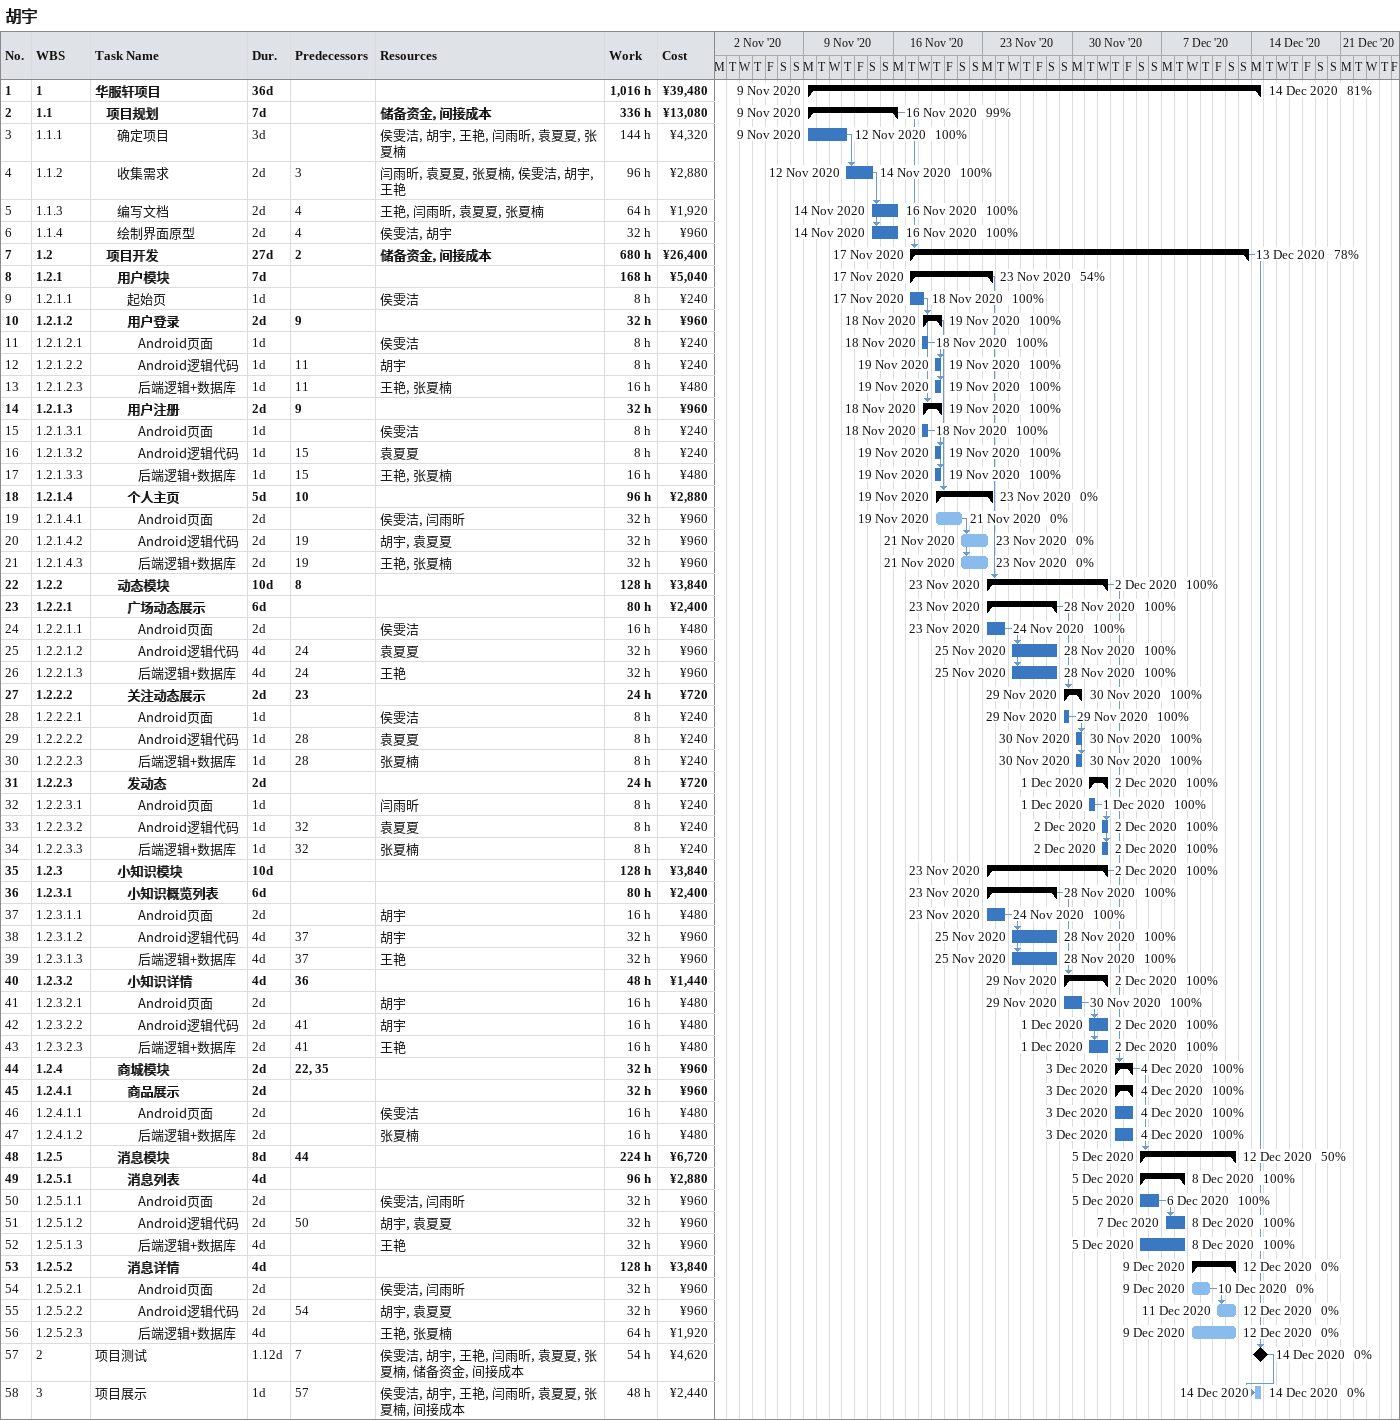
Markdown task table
胡宇

| ID | WBS | Task | Duration | Start | Finish | Predecessors | Resources | % complete | Work (h) | Cost (¥) |
|---|---|---|---|---|---|---|---|---|---|---|
| 1 | 1 | **华服轩项目** | 36d | 2020-11-09 | 2020-12-14 |  |  | 81 | 1016 | 39480 |
| 2 | 1.1 | **项目规划** | 7d | 2020-11-09 | 2020-11-16 |  | 储备资金, 间接成本 | 99 | 336 | 13080 |
| 3 | 1.1.1 | 确定项目 | 3d | 2020-11-09 | 2020-11-12 |  | 侯雯洁, 胡宇, 王艳, 闫雨昕, 袁夏夏, 张夏楠 | 100 | 144 | 4320 |
| 4 | 1.1.2 | 收集需求 | 2d | 2020-11-12 | 2020-11-14 | 3 | 闫雨昕, 袁夏夏, 张夏楠, 侯雯洁, 胡宇, 王艳 | 100 | 96 | 2880 |
| 5 | 1.1.3 | 编写文档 | 2d | 2020-11-14 | 2020-11-16 | 4 | 王艳, 闫雨昕, 袁夏夏, 张夏楠 | 100 | 64 | 1920 |
| 6 | 1.1.4 | 绘制界面原型 | 2d | 2020-11-14 | 2020-11-16 | 4 | 侯雯洁, 胡宇 | 100 | 32 | 960 |
| 7 | 1.2 | **项目开发** | 27d | 2020-11-17 | 2020-12-13 | 2 | 储备资金, 间接成本 | 78 | 680 | 26400 |
| 8 | 1.2.1 | **用户模块** | 7d | 2020-11-17 | 2020-11-23 |  |  | 54 | 168 | 5040 |
| 9 | 1.2.1.1 | 起始页 | 1d | 2020-11-17 | 2020-11-18 |  | 侯雯洁 | 100 | 8 | 240 |
| 10 | 1.2.1.2 | **用户登录** | 2d | 2020-11-18 | 2020-11-19 | 9 |  | 100 | 32 | 960 |
| 11 | 1.2.1.2.1 | Android页面 | 1d | 2020-11-18 | 2020-11-18 |  | 侯雯洁 | 100 | 8 | 240 |
| 12 | 1.2.1.2.2 | Android逻辑代码 | 1d | 2020-11-19 | 2020-11-19 | 11 | 胡宇 | 100 | 8 | 240 |
| 13 | 1.2.1.2.3 | 后端逻辑+数据库 | 1d | 2020-11-19 | 2020-11-19 | 11 | 王艳, 张夏楠 | 100 | 16 | 480 |
| 14 | 1.2.1.3 | **用户注册** | 2d | 2020-11-18 | 2020-11-19 | 9 |  | 100 | 32 | 960 |
| 15 | 1.2.1.3.1 | Android页面 | 1d | 2020-11-18 | 2020-11-18 |  | 侯雯洁 | 100 | 8 | 240 |
| 16 | 1.2.1.3.2 | Android逻辑代码 | 1d | 2020-11-19 | 2020-11-19 | 15 | 袁夏夏 | 100 | 8 | 240 |
| 17 | 1.2.1.3.3 | 后端逻辑+数据库 | 1d | 2020-11-19 | 2020-11-19 | 15 | 王艳, 张夏楠 | 100 | 16 | 480 |
| 18 | 1.2.1.4 | **个人主页** | 5d | 2020-11-19 | 2020-11-23 | 10 |  | 0 | 96 | 2880 |
| 19 | 1.2.1.4.1 | Android页面 | 2d | 2020-11-19 | 2020-11-21 |  | 侯雯洁, 闫雨昕 | 0 | 32 | 960 |
| 20 | 1.2.1.4.2 | Android逻辑代码 | 2d | 2020-11-21 | 2020-11-23 | 19 | 胡宇, 袁夏夏 | 0 | 32 | 960 |
| 21 | 1.2.1.4.3 | 后端逻辑+数据库 | 2d | 2020-11-21 | 2020-11-23 | 19 | 王艳, 张夏楠 | 0 | 32 | 960 |
| 22 | 1.2.2 | **动态模块** | 10d | 2020-11-23 | 2020-12-02 | 8 |  | 100 | 128 | 3840 |
| 23 | 1.2.2.1 | **广场动态展示** | 6d | 2020-11-23 | 2020-11-28 |  |  | 100 | 80 | 2400 |
| 24 | 1.2.2.1.1 | Android页面 | 2d | 2020-11-23 | 2020-11-24 |  | 侯雯洁 | 100 | 16 | 480 |
| 25 | 1.2.2.1.2 | Android逻辑代码 | 4d | 2020-11-25 | 2020-11-28 | 24 | 袁夏夏 | 100 | 32 | 960 |
| 26 | 1.2.2.1.3 | 后端逻辑+数据库 | 4d | 2020-11-25 | 2020-11-28 | 24 | 王艳 | 100 | 32 | 960 |
| 27 | 1.2.2.2 | **关注动态展示** | 2d | 2020-11-29 | 2020-11-30 | 23 |  | 100 | 24 | 720 |
| 28 | 1.2.2.2.1 | Android页面 | 1d | 2020-11-29 | 2020-11-29 |  | 侯雯洁 | 100 | 8 | 240 |
| 29 | 1.2.2.2.2 | Android逻辑代码 | 1d | 2020-11-30 | 2020-11-30 | 28 | 袁夏夏 | 100 | 8 | 240 |
| 30 | 1.2.2.2.3 | 后端逻辑+数据库 | 1d | 2020-11-30 | 2020-11-30 | 28 | 张夏楠 | 100 | 8 | 240 |
| 31 | 1.2.2.3 | **发动态** | 2d | 2020-12-01 | 2020-12-02 |  |  | 100 | 24 | 720 |
| 32 | 1.2.2.3.1 | Android页面 | 1d | 2020-12-01 | 2020-12-01 |  | 闫雨昕 | 100 | 8 | 240 |
| 33 | 1.2.2.3.2 | Android逻辑代码 | 1d | 2020-12-02 | 2020-12-02 | 32 | 袁夏夏 | 100 | 8 | 240 |
| 34 | 1.2.2.3.3 | 后端逻辑+数据库 | 1d | 2020-12-02 | 2020-12-02 | 32 | 张夏楠 | 100 | 8 | 240 |
| 35 | 1.2.3 | **小知识模块** | 10d | 2020-11-23 | 2020-12-02 |  |  | 100 | 128 | 3840 |
| 36 | 1.2.3.1 | **小知识概览列表** | 6d | 2020-11-23 | 2020-11-28 |  |  | 100 | 80 | 2400 |
| 37 | 1.2.3.1.1 | Android页面 | 2d | 2020-11-23 | 2020-11-24 |  | 胡宇 | 100 | 16 | 480 |
| 38 | 1.2.3.1.2 | Android逻辑代码 | 4d | 2020-11-25 | 2020-11-28 | 37 | 胡宇 | 100 | 32 | 960 |
| 39 | 1.2.3.1.3 | 后端逻辑+数据库 | 4d | 2020-11-25 | 2020-11-28 | 37 | 王艳 | 100 | 32 | 960 |
| 40 | 1.2.3.2 | **小知识详情** | 4d | 2020-11-29 | 2020-12-02 | 36 |  | 100 | 48 | 1440 |
| 41 | 1.2.3.2.1 | Android页面 | 2d | 2020-11-29 | 2020-11-30 |  | 胡宇 | 100 | 16 | 480 |
| 42 | 1.2.3.2.2 | Android逻辑代码 | 2d | 2020-12-01 | 2020-12-02 | 41 | 胡宇 | 100 | 16 | 480 |
| 43 | 1.2.3.2.3 | 后端逻辑+数据库 | 2d | 2020-12-01 | 2020-12-02 | 41 | 王艳 | 100 | 16 | 480 |
| 44 | 1.2.4 | **商城模块** | 2d | 2020-12-03 | 2020-12-04 | 22, 35 |  | 100 | 32 | 960 |
| 45 | 1.2.4.1 | **商品展示** | 2d | 2020-12-03 | 2020-12-04 |  |  | 100 | 32 | 960 |
| 46 | 1.2.4.1.1 | Android页面 | 2d | 2020-12-03 | 2020-12-04 |  | 侯雯洁 | 100 | 16 | 480 |
| 47 | 1.2.4.1.2 | 后端逻辑+数据库 | 2d | 2020-12-03 | 2020-12-04 |  | 张夏楠 | 100 | 16 | 480 |
| 48 | 1.2.5 | **消息模块** | 8d | 2020-12-05 | 2020-12-12 | 44 |  | 50 | 224 | 6720 |
| 49 | 1.2.5.1 | **消息列表** | 4d | 2020-12-05 | 2020-12-08 |  |  | 100 | 96 | 2880 |
| 50 | 1.2.5.1.1 | Android页面 | 2d | 2020-12-05 | 2020-12-06 |  | 侯雯洁, 闫雨昕 | 100 | 32 | 960 |
| 51 | 1.2.5.1.2 | Android逻辑代码 | 2d | 2020-12-07 | 2020-12-08 | 50 | 胡宇, 袁夏夏 | 100 | 32 | 960 |
| 52 | 1.2.5.1.3 | 后端逻辑+数据库 | 4d | 2020-12-05 | 2020-12-08 |  | 王艳 | 100 | 32 | 960 |
| 53 | 1.2.5.2 | **消息详情** | 4d | 2020-12-09 | 2020-12-12 |  |  | 0 | 128 | 3840 |
| 54 | 1.2.5.2.1 | Android页面 | 2d | 2020-12-09 | 2020-12-10 |  | 侯雯洁, 闫雨昕 | 0 | 32 | 960 |
| 55 | 1.2.5.2.2 | Android逻辑代码 | 2d | 2020-12-11 | 2020-12-12 | 54 | 胡宇, 袁夏夏 | 0 | 32 | 960 |
| 56 | 1.2.5.2.3 | 后端逻辑+数据库 | 4d | 2020-12-09 | 2020-12-12 |  | 王艳, 张夏楠 | 0 | 64 | 1920 |
| 57 | 2 | 项目测试 | 1.12d | 2020-12-14 | 2020-12-14 | 7 | 侯雯洁, 胡宇, 王艳, 闫雨昕, 袁夏夏, 张夏楠, 储备资金, 间接成本 | 0 | 54 | 4620 |
| 58 | 3 | 项目展示 | 1d | 2020-12-14 | 2020-12-14 | 57 | 侯雯洁, 胡宇, 王艳, 闫雨昕, 袁夏夏, 张夏楠, 间接成本 | 0 | 48 | 2440 |
